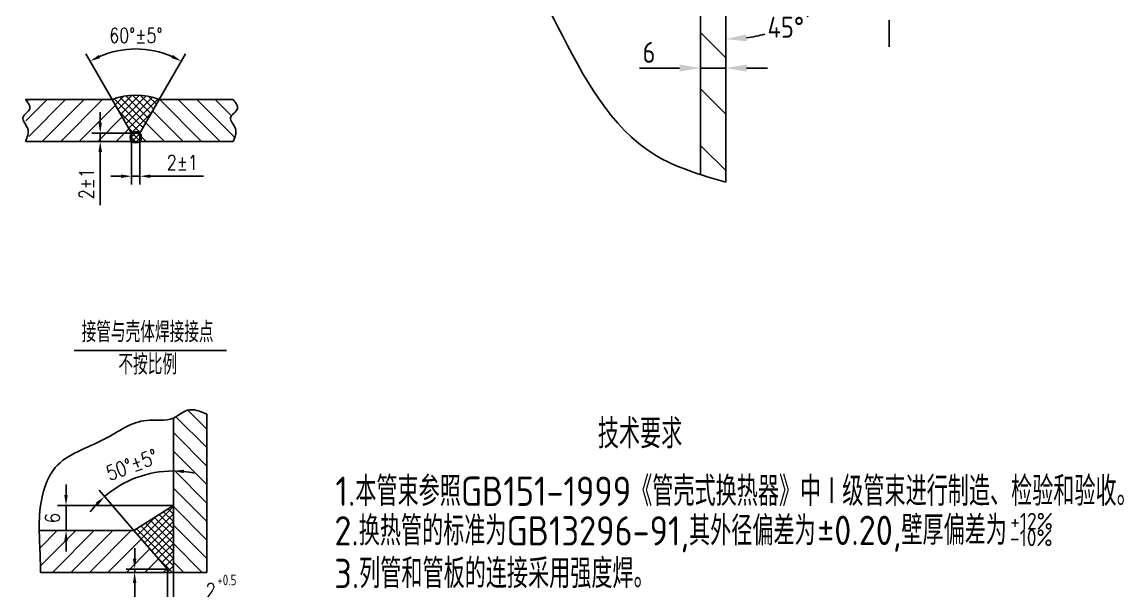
# Paper-space layout '布局1' of a CAD drawing. Extents: x 1187 to 4862, y -125 to 1349.
# Drawn here: x 2165.2 to 2428.3, y 139.4 to 275.3 of the extents above; entities that cross this region are included whole.
import ezdxf

# ---------------------------------------------------------------- set-up
doc = ezdxf.new("R2010")
doc.units = 0
doc.header["$MEASUREMENT"] = 0
doc.linetypes.add('CENTER', pattern=[50.8, 31.75, -6.35, 6.35, -6.35])
doc.layers.get('DEFPOINTS').update_dxf_attribs({"linetype": 'CONTINUOUS'})
for name, color, linetype in [('一般注释', 5, 'CONTINUOUS'), ('中心线', 1, 'CENTER'), ('可见轮廓线', 7, 'CONTINUOUS'), ('填充剖面线', 3, 'CONTINUOUS'), ('尺寸标注', 5, 'CONTINUOUS'), ('细实线', 2, 'CONTINUOUS')]:
    doc.layers.add(name, color=color, linetype=linetype)
doc.styles.add('TH_GBDIM', font='romans.shx', dxfattribs={"width": 0.8, "bigfont": 'gbcbig.shx'})
doc.styles.add('工程字', font='gbenor.shx', dxfattribs={"bigfont": 'gbcbig.shx'})
doc.styles.add('所有注释', font='gbenor.shx', dxfattribs={"height": 6, "bigfont": 'gbcbig.shx'})
doc.dimstyles.new('GB-5', dxfattribs={"dimtxt": 5, "dimasz": 5, "dimexe": 2.5, "dimexo": 1, "dimgap": 1.25, "dimtad": 1, "dimdsep": 46, "dimtxsty": '工程字', "dimcen": 5, "dimadec": 0, "dimazin": 0, "dimtfac": 0.7, "dimtix": 1, "dimtmove": 0, "dimatfit": 3, "dimfxl": 0, "dimtzin": 0, "dimarcsym": 0})
doc.dimstyles.new('GB-5$2', dxfattribs={"dimtxt": 5, "dimasz": 5, "dimexe": 2.5, "dimexo": 1, "dimgap": 1.25, "dimtad": 1, "dimtih": 1, "dimtoh": 1, "dimdsep": 46, "dimtxsty": '工程字', "dimcen": 5, "dimazin": 0, "dimtfac": 0.7, "dimtix": 1, "dimtmove": 0, "dimatfit": 3, "dimfxl": 0, "dimtzin": 0, "dimarcsym": 0})
doc.dimstyles.new('TH_GBDIM', dxfattribs={"dimtxt": 3.5, "dimasz": 2.5, "dimexe": 2, "dimexo": 0, "dimgap": 1.5, "dimtad": 1, "dimdec": 1, "dimzin": 0, "dimdsep": 46, "dimtxsty": 'TH_GBDIM', "dimcen": 2.5, "dimclrd": 130, "dimclre": 130, "dimclrt": 3, "dimadec": 0, "dimazin": 0, "dimtfac": 0.714286, "dimtdec": 1, "dimtmove": 0, "dimatfit": 3, "dimfxl": 0, "dimtolj": 1, "dimtzin": 0, "dimlwd": -1, "dimlwe": -1, "dimarcsym": 0})

# ---------------------------------------------------------------- blocks, each defined once
blk = doc.blocks.new('*D34')
at = {"layer": 'DEFPOINTS', "color": 0}
for p in [(2336.19, 305.74), (2339.19, 302.74), (2333.19, 298.82), (2342.9, 272.53), (2333.19, 237.05)]:
    blk.add_point(p, dxfattribs=at)
at = {"layer": '尺寸标注', "color": 0, "lineweight": -2}
blk.add_line((2339.9, 302.04), (2361.47, 280.46), dxfattribs=at)
for start, end in [(301.0696, 307.3539), (277.6461, 284.4354)]:
    blk.add_arc((2333.19, 308.74), 37.49, start, end, dxfattribs=at)
at = {"layer": '尺寸标注', "color": 0}
for points in [[(2355.39, 279.57), (2356.49, 278.31), (2359.7, 282.23)], [(2338.24, 270.75), (2338.13, 272.41), (2333.19, 271.25)]]:
    blk.add_solid(points, dxfattribs=at)
at = {"layer": '尺寸标注', "color": 0, "insert": (2347.54, 274.1), "char_height": 5, "attachment_point": 5, "style": '工程字'}
blk.add_mtext('45%%D', dxfattribs=at)
blk = doc.blocks.new('*D36')
at = {"layer": 'DEFPOINTS', "color": 0}
for p in [(2333.19, 264.34), (2327.19, 261.08), (2333.19, 261.08)]:
    blk.add_point(p, dxfattribs=at)
at = {"layer": '尺寸标注', "color": 0, "lineweight": -2}
for p, q in [((2327.19, 262.08), (2327.19, 266.84)), ((2333.19, 262.08), (2333.19, 266.84)), ((2322.19, 264.34), (2312.57, 264.34)), ((2333.19, 264.34), (2327.19, 264.34)), ((2338.19, 264.34), (2343.19, 264.34))]:
    blk.add_line(p, q, dxfattribs=at)
at = {"layer": '尺寸标注', "color": 0}
for points in [[(2322.19, 265.17), (2322.19, 263.5), (2327.19, 264.34)], [(2338.19, 265.17), (2338.19, 263.5), (2333.19, 264.34)]]:
    blk.add_solid(points, dxfattribs=at)
at = {"layer": '尺寸标注', "color": 0, "insert": (2314.88, 268.09), "char_height": 5, "attachment_point": 5, "style": '工程字'}
blk.add_mtext('6', dxfattribs=at)
blk = doc.blocks.new('*D52')
at = {"layer": 'DEFPOINTS', "color": 0}
for p in [(2199.86, 144.65), (2201.3, 144.65), (2201.3, 136.27)]:
    blk.add_point(p, dxfattribs=at)
at = {"layer": '可见轮廓线', "color": 5}
for p, q in [((2199.86, 144.65), (2199.86, 134.27)), ((2201.3, 144.65), (2201.3, 134.27)), ((2197.36, 136.27), (2194.86, 136.27)), ((2199.86, 136.27), (2201.3, 136.27)), ((2203.8, 136.27), (2212.66, 136.27))]:
    blk.add_line(p, q, dxfattribs=at)
for points in [[(2197.36, 136.69), (2197.36, 135.86), (2199.86, 136.27)], [(2203.8, 136.69), (2203.8, 135.86), (2201.3, 136.27)]]:
    blk.add_solid(points, dxfattribs=at)
at = {"layer": '可见轮廓线', "color": 5, "insert": (2210.23, 139.52), "char_height": 3.5, "attachment_point": 5, "style": 'TH_GBDIM'}
blk.add_mtext('\\A1;2', dxfattribs=at)
blk = doc.blocks.new('*D51')
at = {"layer": 'DEFPOINTS', "color": 0}
for p in [(2192.05, 143.86), (2199.86, 144.65), (2199.86, 143.86)]:
    blk.add_point(p, dxfattribs=at)
at = {"layer": '可见轮廓线', "color": 5}
for p, q in [((2192.05, 147.15), (2192.05, 149.65)), ((2199.86, 144.65), (2190.05, 144.65)), ((2199.86, 143.86), (2190.05, 143.86)), ((2192.05, 144.65), (2192.05, 143.86)), ((2192.05, 141.36), (2192.05, 124.26))]:
    blk.add_line(p, q, dxfattribs=at)
for points in [[(2191.63, 147.15), (2192.46, 147.15), (2192.05, 144.65)], [(2191.63, 141.36), (2192.46, 141.36), (2192.05, 143.86)]]:
    blk.add_solid(points, dxfattribs=at)
at = {"layer": '可见轮廓线', "color": 5, "insert": (2188.8, 131.56), "char_height": 3.5, "attachment_point": 5, "rotation": 90, "style": 'TH_GBDIM'}
blk.add_mtext('\\A1;1%%P0.5', dxfattribs=at)
blk = doc.blocks.new('*D50')
at = {"layer": 'DEFPOINTS', "color": 0}
for p in [(2201.3, 175.15), (2195.38, 167.4), (2191.89, 153.86), (2199.86, 144.65), (2201.3, 132.52)]:
    blk.add_point(p, dxfattribs=at)
at = {"layer": '可见轮廓线', "color": 5}
blk.add_line((2191.89, 153.86), (2183.55, 163.49), dxfattribs=at)
for start, end in [(90, 130.8794), (78.5936, 84.2968), (136.5826, 142.2858)]:
    blk.add_arc((2201.3, 142.98), 25.13, start, end, dxfattribs=at)
for points in [[(2203.78, 167.57), (2203.82, 168.4), (2201.3, 168.11)], [(2182.77, 160.55), (2183.34, 159.95), (2184.86, 161.98)]]:
    blk.add_solid(points, dxfattribs=at)
at = {"layer": '可见轮廓线', "color": 5, "insert": (2191.39, 169.57), "char_height": 3.5, "attachment_point": 5, "rotation": 20.4397, "style": 'TH_GBDIM'}
blk.add_mtext('\\A1;50%%D%%P5%%D', dxfattribs=at)
blk = doc.blocks.new('*D57')
at = {"layer": 'DEFPOINTS', "color": 0}
for p in [(2191.32, 247.74), (2193.32, 247.74), (2193.32, 238.51)]:
    blk.add_point(p, dxfattribs=at)
at = {"layer": '尺寸标注', "color": 5}
for p, q in [((2191.32, 247.74), (2191.32, 236.51)), ((2193.32, 247.74), (2193.32, 236.51)), ((2188.82, 238.51), (2186.32, 238.51)), ((2191.32, 238.51), (2193.32, 238.51)), ((2195.82, 238.51), (2208.52, 238.51))]:
    blk.add_line(p, q, dxfattribs=at)
for points in [[(2188.82, 238.93), (2188.82, 238.09), (2191.32, 238.51)], [(2195.82, 238.93), (2195.82, 238.09), (2193.32, 238.51)]]:
    blk.add_solid(points, dxfattribs=at)
at = {"layer": '尺寸标注', "color": 5, "insert": (2203.42, 241.76), "char_height": 3.5, "attachment_point": 5, "style": 'TH_GBDIM'}
blk.add_mtext('\\A1;2%%P1', dxfattribs=at)
blk = doc.blocks.new('*D59')
at = {"layer": 'DEFPOINTS', "color": 0}
for p in [(2192.5, 248.82), (2183.82, 246.82), (2192.5, 246.82)]:
    blk.add_point(p, dxfattribs=at)
at = {"layer": '尺寸标注', "color": 5}
for p, q in [((2183.82, 251.32), (2183.82, 253.82)), ((2192.5, 248.82), (2181.82, 248.82)), ((2183.82, 248.82), (2183.82, 246.82)), ((2192.5, 246.82), (2181.82, 246.82)), ((2183.82, 244.32), (2183.82, 231.62))]:
    blk.add_line(p, q, dxfattribs=at)
for points in [[(2183.4, 251.32), (2184.24, 251.32), (2183.82, 248.82)], [(2183.4, 244.32), (2184.24, 244.32), (2183.82, 246.82)]]:
    blk.add_solid(points, dxfattribs=at)
at = {"layer": '尺寸标注', "color": 5, "insert": (2180.57, 236.72), "char_height": 3.5, "attachment_point": 5, "rotation": 90, "style": 'TH_GBDIM'}
blk.add_mtext('\\A1;2%%P1', dxfattribs=at)
blk = doc.blocks.new('*D58')
at = {"layer": 'DEFPOINTS', "color": 0}
for p in [(2196.1, 268.57), (2186.7, 256.82), (2197.93, 256.82), (2191.32, 248.82), (2193.32, 248.82)]:
    blk.add_point(p, dxfattribs=at)
at = {"layer": '可见轮廓线', "color": 5}
for p, q in [((2186.7, 256.82), (2180.41, 267.71)), ((2197.93, 256.82), (2204.22, 267.71))]:
    blk.add_line(p, q, dxfattribs=at)
blk.add_arc((2192.32, 247.09), 21.81, 66.5712, 113.4288, dxfattribs=at)
for points in [[(2183.83, 266.73), (2183.46, 267.48), (2181.41, 265.98)], [(2201.18, 267.48), (2200.8, 266.73), (2203.22, 265.98)]]:
    blk.add_solid(points, dxfattribs=at)
at = {"layer": '可见轮廓线', "color": 5, "insert": (2192.32, 272.15), "char_height": 3.5, "attachment_point": 5, "style": 'TH_GBDIM'}
blk.add_mtext('\\A1;60%%D%%P5%%D', dxfattribs=at)

psp = doc.layouts.new('布局1')

# ---------------------------------------------------------------- hatches: boundary and pattern name
at = {"layer": '填充剖面线'}
h = psp.add_hatch(dxfattribs=at)
h.set_pattern_fill('ANSI31', color=256, scale=3, angle=-90, style=0)
h.set_pattern_definition([(315, (2136.127, 773.698), (6.7352, 6.7352), [])])
edge = h.paths.add_edge_path()
edge.add_spline(control_points=[(2327.192, 238.88), (2329.168, 238.236), (2331.18, 237.642), (2333.192, 237.048)], knot_values=[238.2389283, 238.2389283, 238.2389283, 238.2389283, 244.3785903, 244.3785903, 244.3785903, 244.3785903], degree=3, periodic=0)
edge.add_line((2333.192, 237.048), (2333.192, 298.816))
edge.add_line((2333.192, 298.816), (2329.192, 305.744))
edge.add_line((2329.192, 305.744), (2327.192, 305.744))
edge.add_line((2327.192, 305.744), (2327.192, 302.744))
edge.add_line((2327.192, 302.744), (2327.192, 238.88))
h = psp.add_hatch(dxfattribs=at)
h.set_pattern_fill('ANSI37', color=256, scale=10, angle=180, style=0)
h.set_pattern_definition([(225, (1932.5315, -227.34), (0.8838835, -0.8838835), []), (315, (1932.5315, -227.34), (0.8838835, 0.8838835), [])])
h.paths.add_polyline_path([(2191.316, 248.823, -0.333432), (2193.316, 248.823), (2197.935, 256.823, 0.1898457), (2186.697, 256.823)])
h = psp.add_hatch(dxfattribs=at)
h.set_pattern_fill('ANSI31', color=256, scale=25, style=0)
h.set_pattern_definition([(45, (1939.296, -253.4348), (-2.209709, 2.209709), [])])
edge = h.paths.add_edge_path()
edge.add_arc((2192.454, 247.823), 1.515, 138.68098, 221.31902, ccw=False)
edge.add_line((2191.316, 248.823), (2186.697, 256.823))
edge.add_line((2186.697, 256.823), (2165.957, 256.823))
edge.add_spline(control_points=[(2165.957, 256.823), (2166.515, 255.863), (2167.458, 254.241), (2165.351, 251.905), (2167.931, 249.595), (2166.663, 247.815), (2165.957, 246.823)], knot_values=[0, 0, 0, 0, 2.9834111, 5.0365892, 7.5530838, 10.7124321, 10.7124321, 10.7124321, 10.7124321], degree=3, periodic=0)
edge.add_line((2165.957, 246.823), (2191.316, 246.823))
h = psp.add_hatch(dxfattribs=at)
h.set_pattern_fill('ANSI31', color=256, scale=25, angle=90, style=0)
h.set_pattern_definition([(135, (1939.296, -253.4348), (-2.209709, -2.209709), [])])
edge = h.paths.add_edge_path()
edge.add_spline(control_points=[(2215.574, 246.823), (2216.02, 247.844), (2216.884, 249.822), (2213.836, 252.577), (2217.475, 254.47), (2216.188, 256.063), (2215.574, 256.823)], knot_values=[0, 0, 0, 0, 3.0910858, 5.9947551, 8.6453034, 11.0640108, 11.0640108, 11.0640108, 11.0640108], degree=3, periodic=0)
edge.add_line((2215.574, 256.823), (2197.935, 256.823))
edge.add_line((2197.935, 256.823), (2193.316, 248.823))
edge.add_arc((2192.179, 247.823), 1.515, -41.31902, 41.31902, ccw=False)
edge.add_line((2193.316, 246.823), (2215.574, 246.823))
h = psp.add_hatch(dxfattribs=at)
h.set_pattern_fill('ANSI37', color=256, scale=7, angle=180, style=0)
h.set_pattern_definition([(225, (1932.5315, -227.34), (0.6187184, -0.6187184), []), (315, (1932.5315, -227.34), (0.6187184, 0.6187184), [])])
h.paths.add_polyline_path([(2193.316, 248.823, 0.333432), (2191.316, 248.823)])
h.paths.add_polyline_path([(2191.316, 246.823), (2191.316, 248.823, 0.3770611)])
h.paths.add_polyline_path([(2191.316, 246.823, 0.333432), (2193.316, 246.823), (2193.316, 248.823), (2191.316, 248.823)])
h.paths.add_polyline_path([(2193.316, 246.823, 0.3770611), (2193.316, 248.823)])
h = psp.add_hatch(dxfattribs=at)
h.set_pattern_fill('ANSI31', color=256, scale=25, angle=270, style=0)
h.set_pattern_definition([(315, (1933.4695, -111.76), (2.209709, 2.209709), [])])
edge = h.paths.add_edge_path()
edge.add_line((2201.304, 143.859), (2209.304, 143.859))
edge.add_line((2209.304, 143.859), (2209.304, 181.68))
edge.add_spline(control_points=[(2209.304, 181.68), (2207.695, 182.348), (2204.778, 183.559), (2202.472, 181.27), (2201.304, 180.741)], knot_values=[0, 0, 0, 0, 4.7356464, 8.5832958, 8.5832958, 8.5832958, 8.5832958], degree=3, periodic=0)
edge.add_line((2201.304, 180.741), (2201.304, 143.859))
h = psp.add_hatch(dxfattribs=at)
h.set_pattern_fill('ANSI37', color=256, scale=10, angle=90, style=0)
h.set_pattern_definition([(135, (1933.4695, -111.7599), (-0.8838835, -0.8838835), []), (225, (1933.4695, -111.7599), (0.8838835, -0.8838835), [])])
h.paths.add_polyline_path([(2201.304, 153.859), (2201.304, 159.859), (2191.887, 153.859)])
h.paths.add_polyline_path([(2199.856, 144.654), (2199.856, 143.859), (2201.304, 143.859), (2201.304, 153.859), (2191.887, 153.859)])
h = psp.add_hatch(dxfattribs=at)
h.set_pattern_fill('ANSI31', color=256, scale=25, angle=180, style=0)
h.set_pattern_definition([(225, (1939.704, -221.428), (2.209709, -2.209709), [])])
edge = h.paths.add_edge_path()
edge.add_line((2198.903, 143.859), (2199.856, 144.654))
edge.add_line((2199.856, 144.654), (2191.887, 153.859))
edge.add_line((2191.887, 153.859), (2169.26, 153.859))
edge.add_spline(control_points=[(2169.26, 153.859), (2169.288, 151.23), (2169.523, 147.925), (2169.539, 144.575), (2169.543, 143.859)], knot_values=[55.2397504, 55.2397504, 55.2397504, 55.2397504, 63.1465524, 65.2915963, 65.2915963, 65.2915963, 65.2915963], degree=3, periodic=0)
edge.add_line((2169.543, 143.859), (2198.903, 143.859))

# ---------------------------------------------------------------- linework, layer by layer
at = {"layer": '一般注释'}
psp.add_line((2177.6, 196.838), (2214.019, 196.838), dxfattribs=at)
at = {"layer": '中心线'}
psp.add_line((2372.192, 415.492), (2372.192, 268.07), dxfattribs=at)
at = {"layer": '可见轮廓线'}
for p, q in [((2327.192, 304.244), (2327.192, 238.88)), ((2333.192, 298.816), (2333.192, 237.048)), ((2165.957, 256.823), (2186.697, 256.823)), ((2191.316, 248.823), (2186.697, 256.823)), ((2193.316, 248.823), (2197.935, 256.823)), ((2197.935, 256.823), (2215.574, 256.823)), ((2165.957, 246.823), (2191.316, 246.823)), ((2193.316, 246.823), (2215.574, 246.823)), ((2209.304, 181.68), (2209.304, 143.859)), ((2201.304, 180.741), (2201.304, 143.859)), ((2191.887, 153.859), (2201.304, 159.859)), ((2169.26, 153.859), (2191.887, 153.859)), ((2199.856, 144.654), (2191.887, 153.859)), ((2169.543, 143.859), (2209.304, 143.859)), ((2199.856, 144.654), (2199.856, 143.859))]:
    psp.add_line(p, q, dxfattribs=at)
at = {"layer": '可见轮廓线', "color": 5}
for p, q in [((2175.661, 162.359), (2175.661, 164.859)), ((2201.304, 159.859), (2173.661, 159.859)), ((2175.661, 153.859), (2175.661, 159.859)), ((2191.887, 153.859), (2173.661, 153.859)), ((2175.661, 151.359), (2175.661, 148.859))]:
    psp.add_line(p, q, dxfattribs=at)
at = {"layer": '可见轮廓线'}
for centre, radius, start, end in [((2192.316, 242.558), 15.332, 68.50113, 111.49887), ((2192.454, 247.823), 1.515, 138.68098, 221.31902), ((2192.316, 247.491), 1.666, 53.11992, 126.88008), ((2192.179, 247.823), 1.515, 318.68098, 41.31902), ((2192.316, 248.156), 1.666, 233.11992, 306.88008)]:
    psp.add_arc(centre, radius, start, end, dxfattribs=at)
at = {"layer": '可见轮廓线', "color": 5}
for points in [[(2175.245, 162.359), (2176.078, 162.359), (2175.661, 159.859)], [(2175.245, 151.359), (2176.078, 151.359), (2175.661, 153.859)]]:
    psp.add_solid(points, dxfattribs=at)
at = {"layer": '细实线'}
for p, q in [((2191.316, 248.823), (2191.316, 246.823)), ((2191.316, 248.823), (2193.316, 248.823)), ((2193.316, 248.823), (2193.316, 246.823))]:
    psp.add_line(p, q, dxfattribs=at)
for points, knots in [([(2333.192, 418.201), (2324.2, 417.084), (2303.14, 413.213), (2270.876, 381.3), (2268.38, 324.937), (2290.014, 279.643), (2308.724, 244.273), (2327.241, 238.805), (2333.192, 237.048)], [8.0893245, 8.0893245, 8.0893245, 8.0893245, 34.7912116, 71.9743252, 133.8420241, 187.8712082, 226.2198065, 244.3785903, 244.3785903, 244.3785903, 244.3785903]), ([(2209.304, 181.68), (2207.695, 182.348), (2204.778, 183.559), (2200.743, 179.553), (2192.995, 181.24), (2184.462, 174.571), (2172.322, 171.185), (2168.609, 158.118), (2169.515, 149.733), (2169.539, 144.575), (2169.543, 143.859)], [0, 0, 0, 0, 4.7356464, 8.5832958, 15.0212955, 26.1244756, 39.5943285, 49.8146798, 63.1465524, 65.2915963, 65.2915963, 65.2915963, 65.2915963])]:
    psp.add_open_spline(points, degree=3, knots=knots, dxfattribs=at)
for points in [[(2165.957, 256.823), (2166.979, 254.631), (2165.358, 252.535), (2166.502, 249.866), (2165.957, 246.823)], [(2215.574, 256.823), (2216.597, 254.631), (2214.975, 252.535), (2216.12, 249.866), (2215.574, 246.823)]]:
    psp.add_spline(points, degree=3, dxfattribs=at)

# ---------------------------------------------------------------- texts
at = {"layer": '一般注释'}
for s, height, style, p in [('接管与壳体焊接接点', 4.86, '工程字', (2179.392, 198.845)), ('不按比例', 4.86, '工程字', (2188.181, 191.106)), ('技术要求', 7, '工程字', (2302.655, 173.502)), ('1.本管束参照GB151-1999《管壳式换热器》中Ⅰ级管束进行制造、检验和验收。', 7, '所有注释', (2240.005, 159.76)), ('2.换热管的标准为GB13296-91,其外径偏差为', 7, '所有注释', (2239.738, 150.296)), ('±0.20,壁厚偏差为   ', 7, '所有注释', (2355.047, 150.417)), ('+12%', 4, '工程字', (2401.13, 154.084)), ('-10%', 4, '工程字', (2401.056, 150.143)), ('3.列管和管板的连接采用强度焊。', 7, '所有注释', (2239.718, 140.11))]:
    psp.add_text(s, height=height, dxfattribs=dict(at, style=style)).set_placement(p)
at = {"layer": '一般注释', "style": '工程字', "width": 0.9}
psp.add_text('+0.5', height=2.5, dxfattribs=at).set_placement((2211.775, 140.818))
at = {"layer": '可见轮廓线', "color": 5, "insert": (2172.411, 156.859), "char_height": 3.5, "attachment_point": 5, "rotation": 90, "style": 'TH_GBDIM'}
psp.add_mtext('\\A1;6', dxfattribs=at)

# ---------------------------------------------------------------- dimensions: what is measured, and where the dimension line sits
at = {"layer": '可见轮廓线'}
for base, line1, line2, text, picture, middle in [((2196.103, 268.57), ((2193.316, 248.823), (2197.935, 256.823)), ((2191.316, 248.823), (2186.697, 256.823)), '60%%D%%P5%%D', '*D58', (2192.316, 272.152)), ((2195.385, 167.4), ((2201.304, 175.147), (2201.304, 132.519)), ((2199.856, 144.654), (2191.887, 153.859)), '50%%D%%P5%%D', '*D50', (2191.395, 169.57))]:
    dim = psp.add_angular_dim_2l(base=base, line1=line1, line2=line2, text=text, dimstyle='TH_GBDIM', override={"dimdec": 0, "dimclrd": 5, "dimclre": 5, "dimclrt": 5}, dxfattribs=at)
    dim.commit()
    dim.dimension.update_dxf_attribs({"geometry": picture, "text_midpoint": middle})
dim = psp.add_linear_dim(base=(2192.048, 143.859), p1=(2199.856, 144.654), p2=(2199.856, 143.859), angle=90, text='1%%P0.5', dimstyle='TH_GBDIM', override={"dimclrd": 5, "dimclre": 5, "dimclrt": 5}, dxfattribs=at)
dim.commit()
dim.dimension.update_dxf_attribs({"geometry": '*D51', "text_midpoint": (2188.798, 131.559)})
dim = psp.add_linear_dim(base=(2201.304, 136.272), p1=(2199.856, 144.654), p2=(2201.304, 144.654), text='2', dimstyle='TH_GBDIM', override={"dimclrd": 5, "dimclre": 5, "dimclrt": 5}, dxfattribs=at)
dim.commit()
dim.dimension.update_dxf_attribs({"geometry": '*D52', "text_midpoint": (2210.229, 136.272), "dimtype": 160})
at = {"layer": '尺寸标注'}
dim = psp.add_angular_dim_2l(base=(2342.896, 272.527), line1=((2333.192, 298.816), (2333.192, 237.048)), line2=((2336.192, 305.744), (2339.192, 302.744)), text='45%%D', dimstyle='GB-5$2', override={"dimdec": 2, "dimazin": 2}, dxfattribs=at)
dim.commit()
dim.dimension.update_dxf_attribs({"geometry": '*D34', "text_midpoint": (2347.54, 274.103)})
dim = psp.add_linear_dim(base=(2333.192, 264.338), p1=(2327.192, 261.079), p2=(2333.192, 261.079), dimstyle='GB-5', dxfattribs=at)
dim.commit()
dim.dimension.update_dxf_attribs({"geometry": '*D36', "text_midpoint": (2314.88, 264.338), "dimtype": 160})
dim = psp.add_linear_dim(base=(2183.819, 246.823), p1=(2192.498, 248.823), p2=(2192.498, 246.823), angle=90, text='2%%P1', dimstyle='TH_GBDIM', override={"dimclrd": 5, "dimclre": 5, "dimclrt": 5}, dxfattribs=at)
dim.commit()
dim.dimension.update_dxf_attribs({"geometry": '*D59', "text_midpoint": (2180.569, 236.723)})
dim = psp.add_linear_dim(base=(2193.316, 238.509), p1=(2191.316, 247.742), p2=(2193.316, 247.742), text='2%%P1', dimstyle='TH_GBDIM', override={"dimclrd": 5, "dimclre": 5, "dimclrt": 5}, dxfattribs=at)
dim.commit()
dim.dimension.update_dxf_attribs({"geometry": '*D57', "text_midpoint": (2203.416, 241.759)})

doc.saveas('drawing.dxf')
